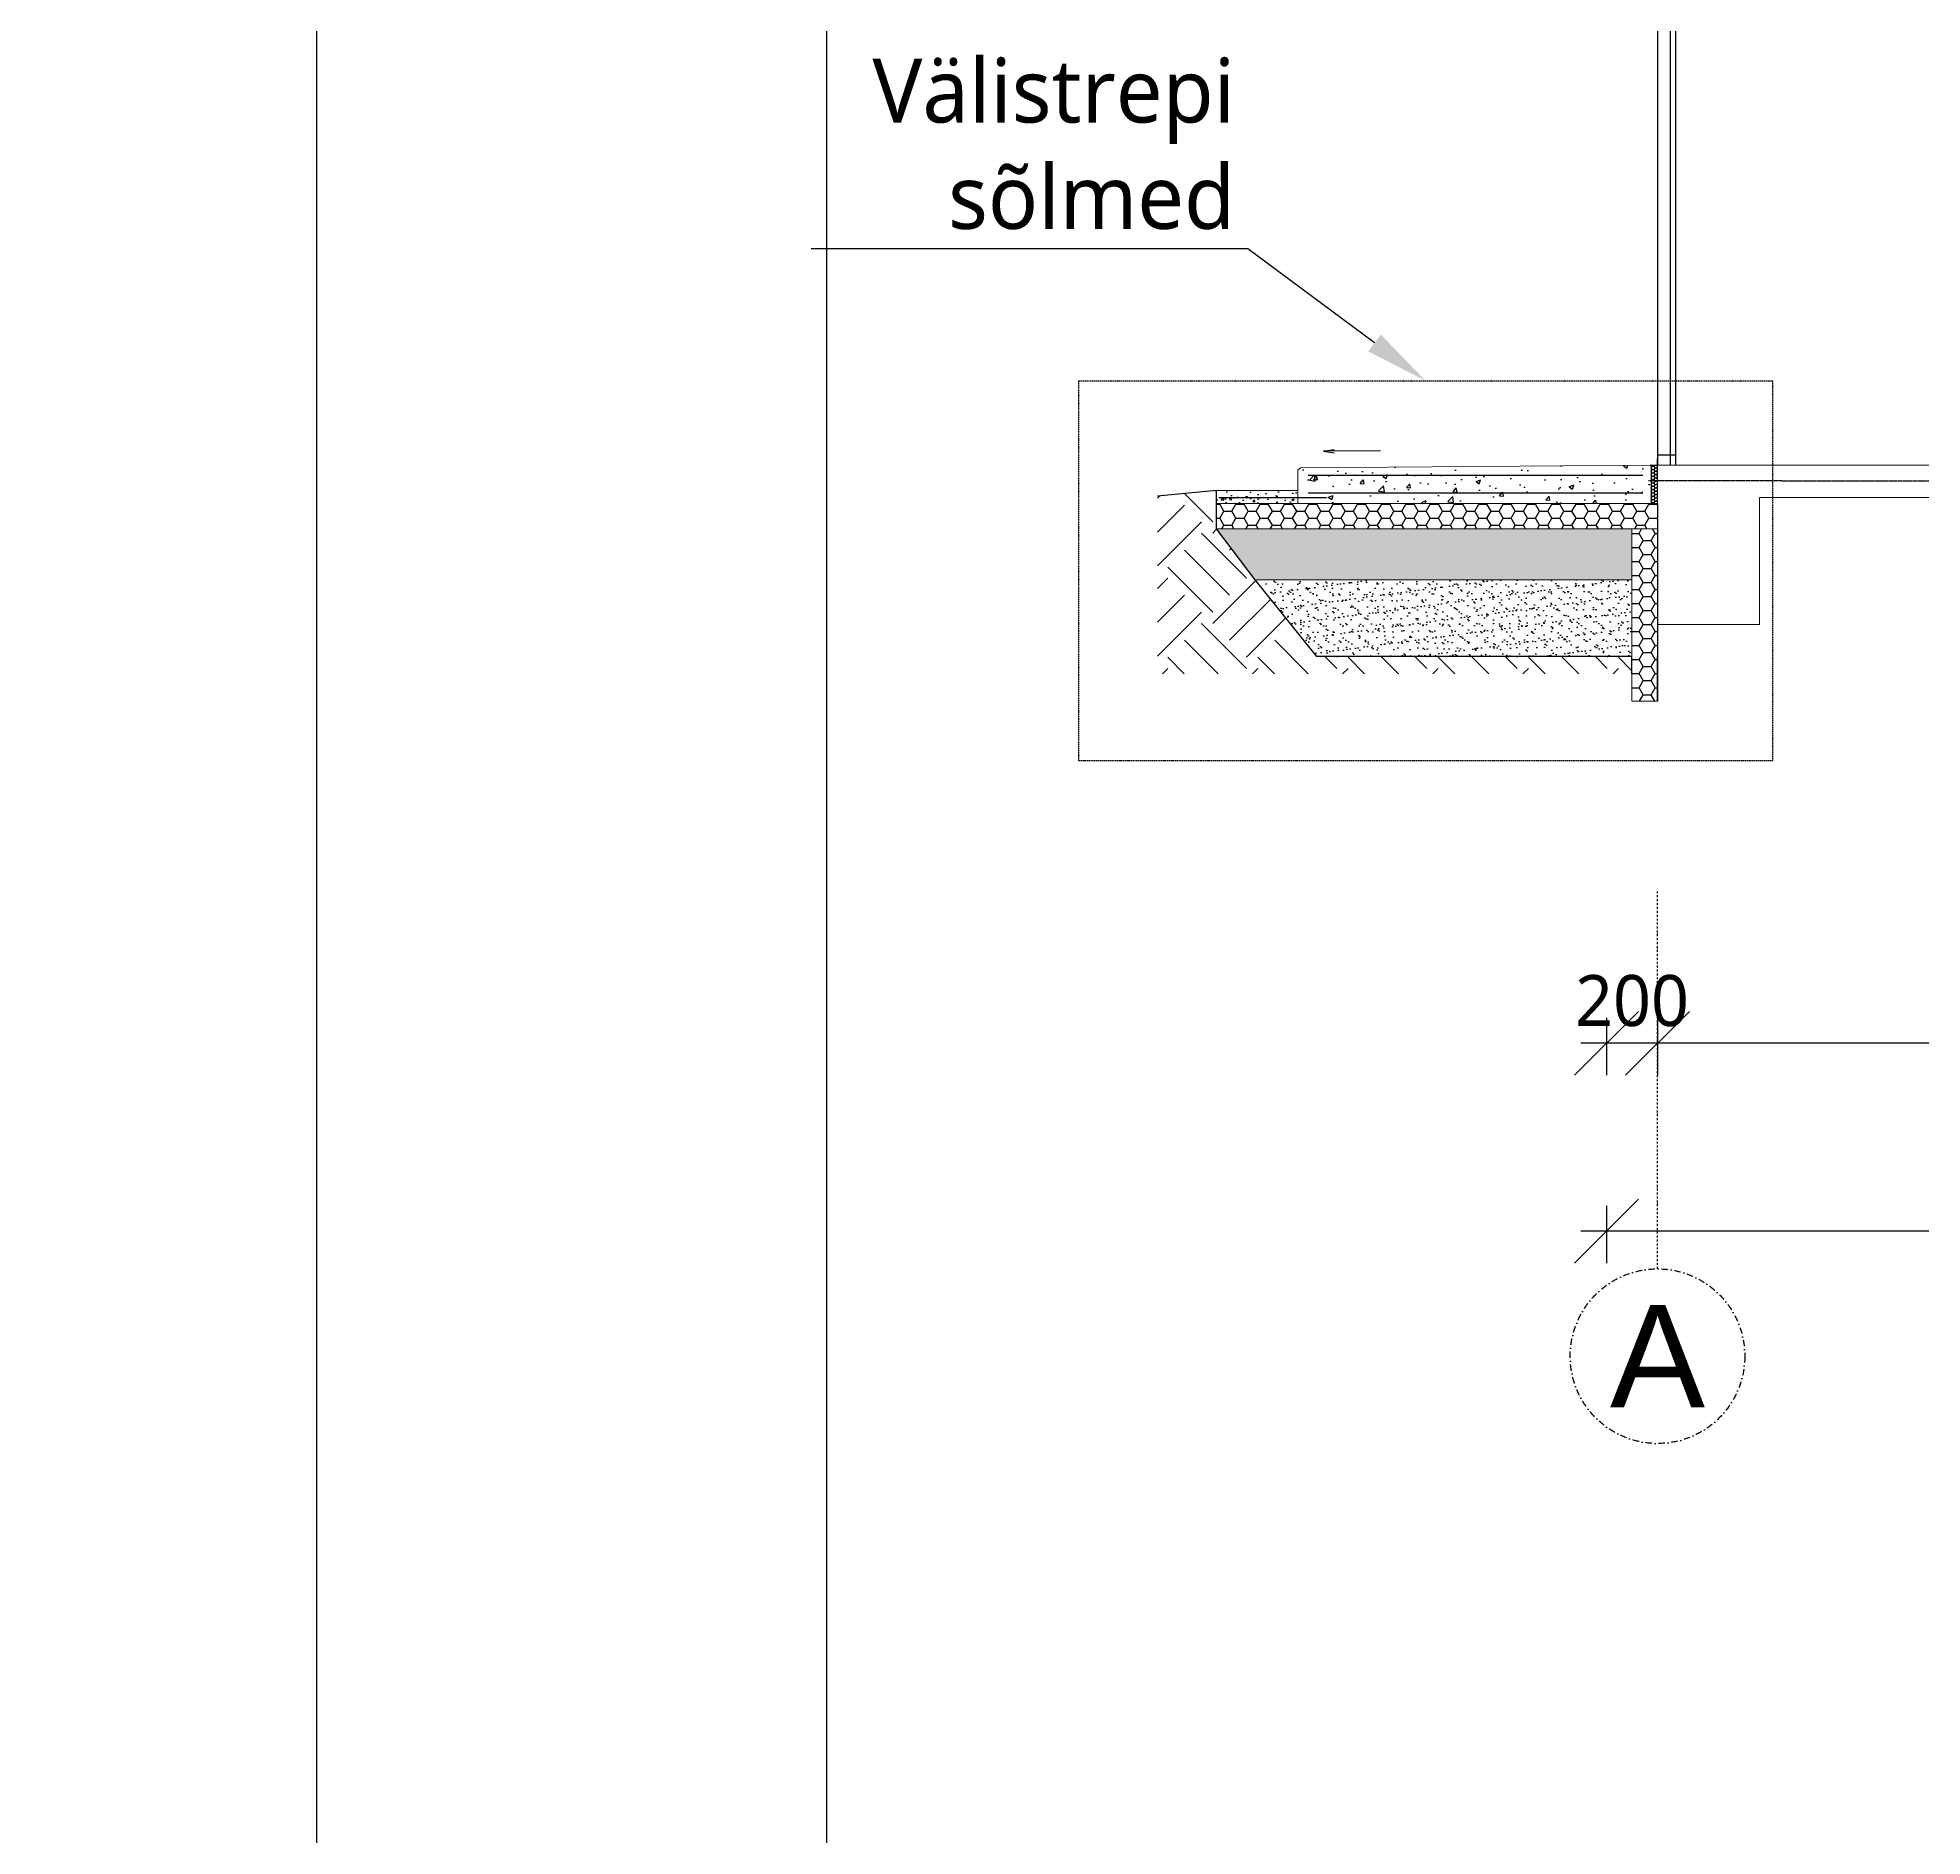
# Model space of a CAD drawing. Header units: millimetres. Extents: x 83708 to 840243643, y 645190 to 956201.
# Drawn here: x 238157 to 245546, y 801094 to 808146 of the extents above; entities that cross this region are included whole.
import ezdxf
from ezdxf import colors
from ezdxf.entities.mleader import LeaderData, LeaderLine
from ezdxf.math import Vec2, Vec3

# ---------------------------------------------------------------- set-up
doc = ezdxf.new("R2010")
doc.units = ezdxf.units.MM
doc.header["$PDMODE"] = 2
doc.header["$PDSIZE"] = 5
doc.linetypes.add('DASHDOTX2', pattern=[50.8, 25.4, -12.7, 0, -12.7])
doc.linetypes.add('DASHED', pattern=[0.75, 0.5, -0.25])
for name, color, linetype, lineweight in [('!ESP_EI90 tuletõkkesektsiooon', 6, 'DASHED', 30), ('!ESP_Fassaad', 7, 'Continuous', 9), ('!ESP_Konstruktsioon lõikes', 7, 'Continuous', 30), ('Lõige A-A', 7, 'Continuous', 13), ('Sein', 7, 'Continuous', 9), ('SÕLMED', 7, 'Continuous', 9)]:
    doc.layers.add(name, color=color, linetype=linetype, lineweight=lineweight)
for name, color, linetype in [('!ESP_EPS 120 Perimeeter', 141, 'Continuous'), ('!ESP_Konstruktsioon_s6lmes', 7, 'Continuous'), ('!ESP_Mõõt', 252, 'Continuous'), ('!ESP_Teljed', 30, 'DASHDOTX2'), ('!ESP_Viited', 7, 'Continuous')]:
    doc.layers.add(name, color=color, linetype=linetype)
doc.layers.add('!ESP_no_print', color=252, linetype='Continuous', plot=False)
doc.styles.add('Annotative', font='malgunsl.ttf', dxfattribs={"height": 2})
doc.styles.add('Arial', font='arial.ttf')
doc.dimstyles.new('Annotative', dxfattribs={"dimtxt": 2.5, "dimasz": 2.5, "dimexe": 1.25, "dimexo": 0.625, "dimtad": 1, "dimdec": 0, "dimrnd": 5, "dimtxsty": 'Annotative', "dimblk": 'OBLIQUE', "dimcen": 0, "dimdle": 1, "dimadec": 0, "dimazin": 0, "dimtfac": 1, "dimtdec": 0, "dimtmove": 0, "dimatfit": 3, "dimfxl": 1, "dimfxlon": 1, "dimarcsym": 1})

# ---------------------------------------------------------------- blocks, each defined once
blk = doc.blocks.new('A$Ccae7d35a')
at = {"lineweight": 0}
for points in [[(0, 0), (-300, 0), (-300, -170), (-600, -170), (-600, -340)], [(-600, -340), (-900, -340), (-900, -510), (-1200, -510), (-1200, -680)], [(-1200, -680), (-1500, -680), (-1500, -850), (-1800, -850), (-1800, -1020)], [(-1800, -1020), (-2100, -1020), (-2100, -1190), (-2400, -1190), (-2400, -1360)], [(-2400, -1360), (-2700, -1360), (-2700, -1530)]]:
    blk.add_lwpolyline(points, dxfattribs=at)
blk = doc.blocks.new('A$C76d88e27')
at = {"lineweight": 0}
blk.add_lwpolyline([(0, -1100), (0, 0), (2400, -1360), (2400, -2460)], dxfattribs=at)
blk = doc.blocks.new('A$C94666ee2')
at = {"lineweight": 0}
blk.add_line((-3425.1, 1365.1), (-1025.1, 5.1), dxfattribs=at)
blk.add_lwpolyline([(-3725.1, 1650), (-4710.1, 1650)])
blk.add_lwpolyline([(149.9, -90), (0.1, -90), (0.1, 0), (-875, 0), (-875, -179), (-1025, -179), (-1025.1, 120)], dxfattribs=at)
at = {"layer": 'Sein'}
for points in [[(150, 120), (-70.1, 120), (-70.1, 2120), (-970.1, 2120), (-970.1, 120), (-25.1, 120)], [(-3425.1, 1535.1), (-3425.1, 1360), (-3567.5, 1360), (-3567.5, 1530), (-4560.1, 1530), (-4560.1, 1460), (-4710, 1460)]]:
    blk.add_lwpolyline(points, dxfattribs=at)
at = {"lineweight": 0}
blk.add_blockref('A$C76d88e27', (-3425.1, 2750), dxfattribs=at)
at = {"lineweight": 0, "xscale": -1}
blk.add_blockref('A$Ccae7d35a', (-3725.1, 1650), dxfattribs=at)
blk = doc.blocks.new('A$Ce1758f6e')
for points in [[(0, 0), (0, -2100)], [(50, 0), (50, -2100)], [(70, 0), (70, -2100)], [(0, -40), (70, -40)], [(0, -2060), (70, -2060)]]:
    blk.add_lwpolyline(points)
blk = doc.blocks.new('_Oblique')
at = {"color": 0, "linetype": 'ByBlock', "lineweight": -2}
blk.add_line((-0.5, -0.5), (0.5, 0.5), dxfattribs=at)
blk = doc.blocks.new('*D926')
at = {"layer": '!ESP_Mõõt', "color": 0, "lineweight": -2, "transparency": 16777216}
for p, q in [((244508.1, 804303.4), (244508.1, 804078.4)), ((249768.1, 804303.4), (249768.1, 804078.4)), ((249868.1, 804203.4), (244408.1, 804203.4))]:
    blk.add_line(p, q, dxfattribs=at)
at = {"layer": 'Defpoints', "color": 0, "transparency": 16777216}
for p in [(244508.1, 804575.9), (249768.1, 804500.7), (244508.1, 804203.4)]:
    blk.add_point(p, dxfattribs=at)
at = {"layer": '!ESP_Mõõt', "color": 0, "lineweight": -2, "transparency": 16777216, "xscale": 250, "yscale": 250, "zscale": 250, "rotation": 180}
blk.add_blockref('_Oblique', (244508.1, 804203.4), dxfattribs=at)
at = {"layer": '!ESP_Mõõt', "color": 0, "lineweight": -2, "transparency": 16777216, "xscale": 250, "yscale": 250, "zscale": 250}
blk.add_blockref('_Oblique', (249768.1, 804203.4), dxfattribs=at)
at = {"layer": '!ESP_Mõõt', "color": 0, "transparency": 16777216, "insert": (247138.1, 804369.4), "char_height": 200, "attachment_point": 5, "style": 'Annotative'}
blk.add_mtext('5260', dxfattribs=at)
blk = doc.blocks.new('*D928')
at = {"layer": '!ESP_Mõõt', "color": 0, "lineweight": -2, "transparency": 16777216}
for p, q in [((244308.1, 803566.5), (244308.1, 803341.5)), ((256194.8, 803566.5), (256194.8, 803341.5)), ((256294.8, 803466.5), (244208.1, 803466.5))]:
    blk.add_line(p, q, dxfattribs=at)
at = {"layer": 'Defpoints', "color": 0, "transparency": 16777216}
for p in [(244308.1, 804766.7), (256194.8, 804766.7), (244308.1, 803466.5)]:
    blk.add_point(p, dxfattribs=at)
at = {"layer": '!ESP_Mõõt', "color": 0, "lineweight": -2, "transparency": 16777216, "xscale": 250, "yscale": 250, "zscale": 250, "rotation": 180}
blk.add_blockref('_Oblique', (244308.1, 803466.5), dxfattribs=at)
at = {"layer": '!ESP_Mõõt', "color": 0, "lineweight": -2, "transparency": 16777216, "xscale": 250, "yscale": 250, "zscale": 250}
blk.add_blockref('_Oblique', (256194.8, 803466.5), dxfattribs=at)
at = {"layer": '!ESP_Mõõt', "color": 0, "transparency": 16777216, "insert": (250251.4, 803633), "char_height": 200, "attachment_point": 5, "style": 'Annotative'}
blk.add_mtext('11885', dxfattribs=at)
blk = doc.blocks.new('*D929')
at = {"layer": '!ESP_Mõõt', "color": 0, "lineweight": -2, "transparency": 16777216}
for p, q in [((244308.1, 804303.4), (244308.1, 804078.4)), ((244508.1, 804303.4), (244508.1, 804078.4)), ((244608.1, 804203.4), (244208.1, 804203.4))]:
    blk.add_line(p, q, dxfattribs=at)
at = {"layer": 'Defpoints', "color": 0, "transparency": 16777216}
for p in [(244308.1, 804766.7), (244508.1, 804575.9), (244308.1, 804203.4)]:
    blk.add_point(p, dxfattribs=at)
at = {"layer": '!ESP_Mõõt', "color": 0, "lineweight": -2, "transparency": 16777216, "xscale": 250, "yscale": 250, "zscale": 250, "rotation": 180}
blk.add_blockref('_Oblique', (244308.1, 804203.4), dxfattribs=at)
at = {"layer": '!ESP_Mõõt', "color": 0, "lineweight": -2, "transparency": 16777216, "xscale": 250, "yscale": 250, "zscale": 250}
blk.add_blockref('_Oblique', (244508.1, 804203.4), dxfattribs=at)
at = {"layer": '!ESP_Mõõt', "color": 0, "transparency": 16777216, "insert": (244408.1, 804369.4), "char_height": 200, "attachment_point": 5, "style": 'Annotative'}
blk.add_mtext('200', dxfattribs=at)

msp = doc.modelspace()

# ---------------------------------------------------------------- hatches: boundary and pattern name
at = {"layer": '!ESP_EPS 120 Perimeeter'}
h = msp.add_hatch(dxfattribs=at)
h.set_pattern_fill('HONEY', color=256, scale=10)
h.set_pattern_definition([(0, (-154908.835, 153609.192), (47.625, 27.49630645), [31.75, -63.5]), (120, (-154908.835, 153609.192), (-47.6249999, 27.4963066), [31.75, -63.5]), (60, (-154908.835, 153609.192), (1e-07, 54.9926131), [-63.5, 31.75])])
h.paths.add_polyline_path([(242778.5, 806319.8), (242778.5, 806219.8), (244408.1, 806219.8), (244508.1, 806219.8), (244508.1, 806319.8), (244483.1, 806319.8)])
h = msp.add_hatch(dxfattribs=at)
h.set_pattern_fill('HONEY', color=256, scale=10)
h.set_pattern_definition([(0, (-144359.053, 151927.682), (47.625, 27.49630645), [31.75, -63.5]), (120, (-144359.053, 151927.682), (-47.6249999, 27.4963066), [31.75, -63.5]), (60, (-144359.053, 151927.682), (1e-07, 54.9926131), [-63.5, 31.75])])
h.paths.add_polyline_path([(244508.1, 806219.8), (244408.1, 806219.8), (244408.1, 805544.7), (244508.1, 805544.7)])
at = {"layer": '!ESP_Konstruktsioon_s6lmes'}
h = msp.add_hatch(dxfattribs=at)
h.set_pattern_fill('AR-CONC', color=256)
h.set_pattern_definition([(50, (-144384.05, 151584.37), (182.18467, -15.939086), [19.05, -209.55]), (355, (-144384.05, 151584.37), (-35.24342, 191.056845), [15.24, -167.640584]), (100.451445, (-144368.87, 151583.05), (146.941247, 175.11775), [16.19001, -178.090245]), (46.1842, (-144384.05, 151635.17), (271.07904, -42.04233), [28.575, -314.325]), (96.635558, (-144361.46, 151631.67), (237.40413, 247.426125), [24.28502, -267.13561]), (351.18415, (-144384.05, 151635.17), (237.40413, 247.42612), [22.85997, -251.45973]), (21, (-144358.65, 151622.47), (151.61439, -102.265198), [19.05, -209.55]), (326, (-144358.65, 151622.47), (61.80203, 184.187966), [15.24, -167.64]), (71.451445, (-144346.02, 151613.95), (213.41642, 81.92277), [16.19001, -178.089938]), (37.5, (-144384.05, 151584.374), (3.088603, 84.555039), [0, -165.608, 0, -170.18, 0, -168.275]), (7.5, (-144384.05, 151584.37), (66.819663, 100.180575), [0, -97.028, 0, -161.798, 0, -64.135]), (327.5, (-144440.695, 151584.374), (135.590595, -5.728744), [0, -63.5, 0, -198.12, 0, -262.89]), (317.5, (-144466.1, 151584.37), (148.129181, 25.426491), [0, -82.55, 0, -131.572, 0, -186.69])])
edge = h.paths.add_edge_path()
edge.add_line((243098.5, 806449.8), (243098.5, 806319.8))
edge.add_line((243098.5, 806319.8), (244483.1, 806319.8))
edge.add_line((244483.1, 806319.8), (244483.1, 806469.8))
edge.add_line((244483.1, 806469.8), (243108.5, 806459.8))
h = msp.add_hatch(dxfattribs=at)
h.set_pattern_fill('AR-CONC', color=256, scale=0.5)
h.set_pattern_definition([(50, (244508.07, 806469.8), (91.0923, -7.9695), [9.525, -104.775]), (355, (244508.07, 806469.8), (-17.6217, 95.5284), [7.62, -83.8203]), (100.4514, (244515.66, 806469.135), (73.4706, 87.559), [8.095, -89.045]), (46.184, (244508.07, 806495.2), (135.5395, -21.021), [14.287, -157.162]), (96.6356, (244519.36, 806493.45), (118.702, 123.713), [12.143, -133.568]), (351.184, (244508.07, 806495.2), (118.702, 123.713), [11.43, -125.73]), (21, (244520.77, 806488.85), (75.8072, -51.1326), [9.525, -104.775]), (326, (244520.77, 806488.85), (30.901, 92.094), [7.62, -83.82]), (71.4514, (244527.09, 806484.59), (106.708, 40.9614), [8.095, -89.045]), (37.5, (244508.07, 806469.8), (1.5443, 42.2775), [0, -82.804, 0, -85.09, 0, -84.1375]), (7.5, (244508.07, 806469.8), (33.4098, 50.0903), [0, -48.514, 0, -80.899, 0, -32.0675]), (327.5, (244479.748, 806469.8), (67.7953, -2.8644), [0, -31.75, 0, -99.06, 0, -131.445]), (317.5, (244467.05, 806469.8), (74.0646, 12.7132), [0, -41.275, 0, -65.786, 0, -93.345])])
h.paths.add_polyline_path([(243098.5, 806319.8), (242778.5, 806319.8), (242778.5, 806369.8), (243098.5, 806369.8)])
h = msp.add_hatch()
h.set_pattern_fill('HONEY', color=6, scale=60)
h.set_pattern_definition([(0, (196247.3706, -348613.075), (11.25, 6.49519053), [7.5, -15]), (120, (196247.3706, -348613.075), (-11.25, 6.49519053), [7.5, -15]), (60, (196247.3706, -348613.075), (2e-15, 12.990381057), [-15, 7.5])])
h.paths.add_polyline_path([(244508.1, 806469.8), (244483.1, 806469.8), (244483.1, 806319.8), (244508.1, 806319.8)])
h = msp.add_hatch()
h.set_pattern_fill('GRAVEL', color=256, scale=100)
h.set_pattern_definition([(228.0127875, (200410.7225, -260063.454), (-800, -900), [13.4536, -1331.908805]), (184.96974073, (200401.7225, -260073.4536), (1200, 100), [23.0868, -2285.592476]), (132.5104471, (200378.7225, -260075.4536), (1000, -1100), [16.2788, -1611.60326]), (267.273689, (200339.7225, -260100.4536), (100, 2000), [21.0238, -2081.355804]), (292.8336542, (200338.7225, -260121.4536), (-500, 1200), [20.6155, -2040.937313]), (357.273689, (200346.7225, -260140.4536), (-2000, 100), [21.0238, -2081.355804]), (37.69424047, (200367.7225, -260141.4536), (-1300, -1000), [27.8029, -2752.484855]), (72.25532837, (200389.7225, -260124.4536), (700, 2200), [26.2488, -2598.63215]), (121.4295656, (200397.7225, -260099.4536), (-800, 1300), [21.095, -2088.407311]), (175.2363583, (200386.7225, -260081.454), (1100, -100), [24.0832, -1180.076258]), (222.3974378, (200362.7225, -260079.4536), (-1200, -1100), [31.1448, -3083.3375005]), (138.8140748, (200438.722, -260101.454), (-700, 600), [10.6301, -1052.384481]), (171.4692344, (200430.7225, -260094.4536), (1300, -200), [20.2237, -2002.151142]), (225, (200410.72, -260091.454), (-1e-14, -100), [14.1421, -127.279256]), (203.1985905, (200403.722, -260079.454), (500, 200), [7.6158, -753.961511]), (291.8014095, (200396.722, -260082.454), (-100, 300), [10.7703, -527.746181]), (30.9637565, (200400.722, -260092.454), (300, 200), [17.4929, -565.6022895]), (161.5650512, (200415.722, -260083.454), (200, -100), [12.6491, -303.578666]), (16.38954033, (200338.7225, -260082.4536), (1000, 300), [17.72, -1754.284515]), (70.34617594, (200355.7225, -260077.4536), (-400, -1100), [14.8661, -1471.740775]), (293.1985905, (200415.722, -260063.454), (-200, 500), [15.2315, -746.345811]), (343.61045967, (200421.7225, -260077.4536), (-1000, 300), [17.72, -1754.284515]), (339.4439548, (200338.722, -260144.454), (-500, 200), [17.088, -837.3123745]), (294.7751406, (200354.7225, -260150.4536), (-500, 1100), [14.3178, -1417.464306]), (66.8014095, (200416.722, -260163.454), (200, 500), [15.2315, -746.345811]), (17.35402464, (200422.7225, -260149.4536), (-1300, -400), [16.7631, -1659.542361]), (69.4439548, (200367.722, -260163.454), (-200, -500), [8.544, -845.8563745]), (101.3099325, (200410.722, -260163.454), (-100, 400), [5.099, -504.802951]), (165.9637565, (200409.722, -260158.454), (300, -100), [20.6155, -391.695063]), (186.00900596, (200389.7225, -260153.4536), (1000, 100), [19.105, -1891.392317]), (303.6900675, (200400.722, -260101.454), (-100, 200), [14.4222, -346.132928]), (353.1572266, (200408.7225, -260113.4536), (1700, -200), [25.1794, -2492.756262]), (60.9453959, (200433.722, -260116.454), (-400, -700), [10.2956, -1019.267414]), (90, (200438.72, -260107.45), (-100, 100), [6, -94]), (120.2564372, (200387.7225, -260150.454), (400, -700), [13.8924, -1375.351999]), (48.0127875, (200380.7225, -260138.454), (800, 900), [26.9072, -1318.455205]), (0, (200398.72, -260118.45), (100, 100), [26, -74]), (325.3048465, (200424.7225, -260118.4536), (1000, -700), [15.8114, -1565.32743]), (254.0546041, (200437.722, -260127.454), (-100, -400), [14.5602, -713.450789]), (207.64597536, (200433.7225, -260141.4536), (-1900, -1000), [23.7065, -2346.947418]), (175.42607874, (200412.7225, -260152.4536), (-1300, 100), [25.0799, -2482.907341])])
h.paths.add_polyline_path([(244408.1, 806019.8), (242930.9, 806019.8), (242778.5, 806219.8), (244408.1, 806219.8)])
h = msp.add_hatch()
h.set_pattern_fill('AR-SAND', color=256, scale=25)
h.set_pattern_definition([(37.5, (200338.722, -260163.454), (-1.574834, 48.1705942), [0, -38, 0, -42.5, 0, -40.625]), (7.5, (200338.72, -260163.454), (44.2444176, 70.5536516), [0, -20.5, 0, -34.25, 0, -13.125]), (327.5, (200307.972, -260163.454), (77.8535465, 0.1414763), [0, -12.5, 0, -45, 0, -58.75]), (317.5, (200307.97, -260163.454), (75.153165, 21.941889), [0, -6.25, 0, -29.5, 0, -33.75])])
h.paths.add_polyline_path([(244408.1, 805719.8), (243172.9, 805719.8), (243098.2, 805812.4), (242930.9, 806019.8), (244408.1, 806019.8)])
at = {"layer": 'Lõige A-A'}
h = msp.add_hatch(dxfattribs=at)
h.set_pattern_fill('EARTH', color=256, scale=1000, angle=45, style=0)
h.set_pattern_definition([(45, (-1027420.7, -53418.06), (1e-29, 353.55339), [250, -250]), (45, (-1027487, -53351.77), (1e-29, 353.55339), [250, -250]), (45, (-1027553.28, -53285.48), (1e-29, 353.55339), [250, -250]), (135, (-1027553.28, -53241.28), (-353.55339, 3e-14), [250, -250]), (135, (-1027487, -53175), (-353.55339, 3e-14), [250, -250]), (135, (-1027420.7, -53108.7), (-353.55339, 3e-14), [250, -250])])
h.paths.add_polyline_path([(242547.7, 805652.1), (244408.1, 805651.2), (244408.1, 805718.9), (243172.9, 805719.8), (242930.9, 806019.8), (242778.5, 806219.8), (242778.5, 806369.8), (242547.7, 806348.2)])

# ---------------------------------------------------------------- linework, layer by layer
at = {"layer": '!ESP_EI90 tuletõkkesektsiooon', "ltscale": 0.1}
msp.add_lwpolyline([(244473, 806409.3), (246804.4, 806407.8), (248796.6, 807520.4), (255376, 807520.4)], dxfattribs=at)
at = {"layer": '!ESP_Fassaad', "color": 4, "lineweight": 30}
msp.add_lwpolyline([(244479.3, 806469.8), (244508.1, 806469.8), (244508.1, 806494.7)], dxfattribs=at)
at = {"layer": '!ESP_Fassaad'}
for points in [[(243098.5, 806449.8), (243098.5, 806319.8), (244483.1, 806319.8), (244483.1, 806469.8), (243108.5, 806459.8)], [(243108.5, 806459.8), (243098.5, 806449.8)]]:
    msp.add_lwpolyline(points, dxfattribs=at)
at = {"layer": '!ESP_Fassaad', "color": 5, "lineweight": 30}
for points in [[(244450, 806429.8), (243138.5, 806429.8)], [(243210.6, 806341.5), (242788.7, 806341.5)], [(244450, 806359.8), (243138.5, 806359.8)]]:
    msp.add_lwpolyline(points, dxfattribs=at)
at = {"layer": '!ESP_Fassaad'}
for points in [[(244508.1, 806469.8), (244483.1, 806469.8), (244483.1, 806319.8), (244508.1, 806319.8)], [(243098.5, 806319.8), (242778.5, 806319.8), (242778.5, 806369.8), (243098.5, 806369.8)], [(244408.1, 806019.8), (242930.9, 806019.8), (242778.5, 806219.8), (244408.1, 806219.8)], [(244508.1, 806219.8), (244408.1, 806219.8), (244408.1, 805544.7), (244508.1, 805544.7)], [(244408.1, 805719.8), (243172.9, 805719.8), (243098.2, 805812.4), (242930.9, 806019.8), (244408.1, 806019.8)]]:
    msp.add_lwpolyline(points, close=True, dxfattribs=at)
at = {"layer": '!ESP_Fassaad', "ltscale": 3}
msp.add_lwpolyline([(243338.5, 806319.8), (242778.5, 806319.8)], dxfattribs=at)
at = {"layer": '!ESP_Konstruktsioon lõikes'}
for points in [[(242778.5, 806369.8), (242778.5, 806369.8), (242547.7, 806348.2)], [(244408.1, 805652.1), (244408.1, 805719.8), (243172.9, 805719.8), (242930.9, 806019.8), (242778.5, 806219.8), (242778.5, 806369.8)], [(244508.1, 806319.8), (244508.1, 805544.7)], [(242778.5, 806219.8), (242778.5, 806219.8)], [(244508.1, 805544.7), (244508.1, 805719.8)]]:
    msp.add_lwpolyline(points, dxfattribs=at)
at = {"layer": '!ESP_no_print', "flags": 128}
for points in [[(239249.6, 790201.8), (260249.6, 790201.8), (260249.6, 819901.8), (239249.6, 819901.8)], [(241249.6, 791456.8), (259249.6, 791456.8), (259249.6, 819156.8), (241249.6, 819156.8)]]:
    msp.add_lwpolyline(points, close=True, dxfattribs=at)
at = {"layer": '!ESP_Teljed', "ltscale": 0.3}
msp.add_lwpolyline([(244508.1, 803318.9), (244508.1, 804797.8)], dxfattribs=at)
at = {"layer": '!ESP_Teljed'}
msp.add_circle((244508.1, 802976.6), 342.3, dxfattribs=at)
at = {"layer": '!ESP_Viited', "linetype": 'DASHED', "ltscale": 10}
msp.add_lwpolyline([(242239.1, 806800), (244959.5, 806800), (244959.5, 805310.9), (242239.1, 805310.9)], close=True, dxfattribs=at)
for p, q in [((243198.4, 806524.5), (243240.5, 806531.3)), ((243422.3, 806526.3), (243198.4, 806524.5)), ((243198.4, 806524.5), (243240.6, 806518.3))]:
    msp.add_line(p, q)
at = {"lineweight": 0}
msp.add_line((244908.1, 806343), (246952.6, 806343), dxfattribs=at)
at = {"layer": 'Sein'}
msp.add_lwpolyline([(246853.1, 806469.8), (244908.1, 806469.8)], dxfattribs=at)
at = {"layer": 'SÕLMED', "linetype": 'ByBlock'}
for points in [[(244508.1, 806469.8), (244908.1, 806469.8)], [(244908.1, 806343), (244908.1, 805844.8), (244508.1, 805844.8), (244508.1, 806369.8)]]:
    msp.add_lwpolyline(points, dxfattribs=at)

# ---------------------------------------------------------------- block references
at = {"lineweight": 0}
for name, p in [('A$C94666ee2', (249618.1, 807469.8)), ('A$Ce1758f6e', (244508.1, 808569.8))]:
    msp.add_blockref(name, p, dxfattribs=at)

# ---------------------------------------------------------------- texts
at = {"layer": '!ESP_Teljed', "insert": (244508.1, 802976.6), "char_height": 400, "width": 684.657, "attachment_point": 5, "style": 'Arial'}
msp.add_mtext('A', dxfattribs=at)

# ---------------------------------------------------------------- dimensions: what is measured, and where the dimension line sits
at = {"layer": '!ESP_Mõõt'}
dim = msp.add_linear_dim(base=(244308.1, 804203.4), p1=(244508.1, 804575.9), p2=(244308.1, 804766.7), dimstyle='Annotative', dxfattribs=at)
dim.commit()
dim.dimension.update_dxf_attribs({"geometry": '*D929', "text_midpoint": (244408.1, 804203.4), "dimtype": 160})
for base, p1, p2, picture, middle in [((244308.1, 803466.5), (256194.8, 804766.7), (244308.1, 804766.7), '*D928', (250251.4, 803633)), ((244508.1, 804203.4), (249768.1, 804500.7), (244508.1, 804575.9), '*D926', (247138.1, 804369.4))]:
    dim = msp.add_linear_dim(base=base, p1=p1, p2=p2, dimstyle='Annotative', dxfattribs=at)
    dim.commit()
    dim.dimension.update_dxf_attribs({"geometry": picture, "text_midpoint": middle})

# ---------------------------------------------------------------- leaders
at = {"layer": '!ESP_Viited'}
ml = msp.add_multileader_mtext('Standard', dxfattribs=at)
ml.set_content('Välistrepi  \\Psõlmed', color=256, style='Annotative')
ml.set_leader_properties()
ml.build(insert=Vec2(0, 0))
ml.multileader.update_dxf_attribs({"text_left_attachment_type": 5, "text_right_attachment_type": 5, "dogleg_length": 0.5, "arrow_head_size": 250, "scale": 100})
ctx = ml.context
ctx.base_point, ctx.scale, ctx.char_height, ctx.arrow_head_size, ctx.landing_gap_size, ctx.plane_origin = Vec3(241489.4, 807317.7), 100, 250, 250, 0, Vec3(244073.7, 807432.6)
ctx.left_attachment, ctx.right_attachment, ctx.text_align_type = 5, 5, 2
notes = []
notes.append((ctx, [(1, (1, 1, 0), (242902.1, 807317.7), (-1, 0), 50, [(0, [(243599.3, 806800)], 0, [])])]))
ctx.mtext.insert, ctx.mtext.width, ctx.mtext.alignment, ctx.mtext.flow_direction = Vec3(242852.1, 808062.9), 1591.436, 3, 5
for ctx, leaders in notes:
    for number, flags, end, landing, length, lines in leaders:
        leader = LeaderData()
        leader.index, (leader.has_last_leader_line, leader.has_dogleg_vector, leader.attachment_direction) = number, flags
        leader.last_leader_point, leader.dogleg_vector, leader.dogleg_length = Vec3(end), Vec3(landing), length
        for number, points, colour, breaks in lines:
            line = LeaderLine()
            line.index, line.vertices, line.color, line.breaks = number, Vec3.list(points), colors.encode_raw_color(colour), breaks
            leader.lines.append(line)
        ctx.leaders.append(leader)

doc.saveas('drawing.dxf')
